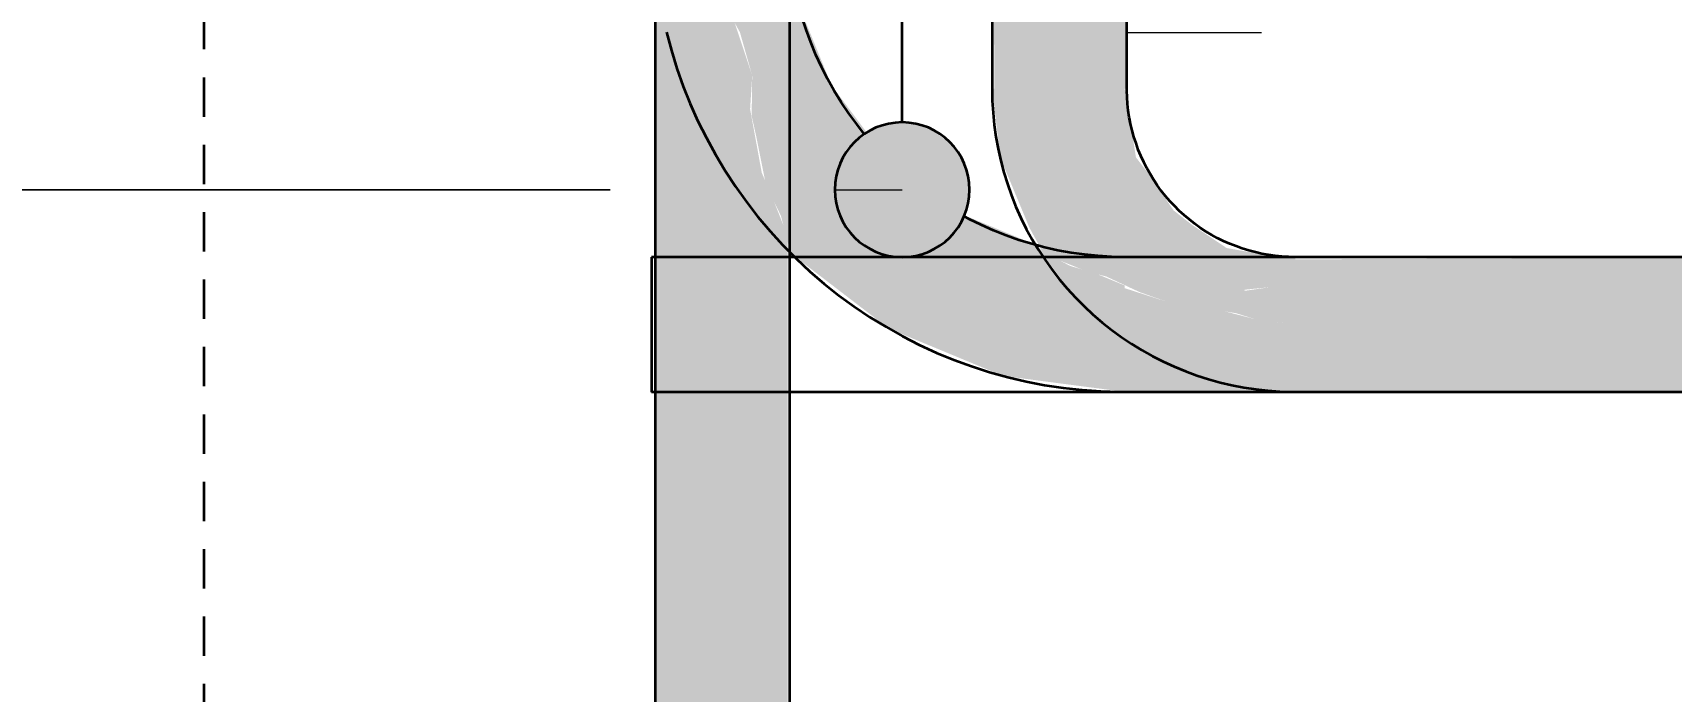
# Model space of a CAD drawing. Header units: millimetres. Extents: x 23200 to 49062, y -2858 to 35213.
# Drawn here: x 25254.7 to 25400.5, y 32758.3 to 32817 of the extents above; entities that cross this region are included whole.
import ezdxf

# ---------------------------------------------------------------- set-up
doc = ezdxf.new("R2010")
doc.units = ezdxf.units.MM
doc.linetypes.add('01 Штриховая _4 мм_', pattern=[6, 3.5, -2.5])
for name, color, linetype, lineweight in [('AA_Dim', 7, 'Continuous', 9), ('AA_Dim-20', 7, 'Continuous', 9), ('AA_Linii', 7, 'Continuous', 9), ('AF_Perekritie', 7, 'Continuous', 60), ('KR_Armatura', 7, 'Continuous', 20), ('KR_Armatura_Tonkie', 7, 'Continuous', 20)]:
    doc.layers.add(name, color=color, linetype=linetype, lineweight=lineweight)
doc.styles.add('ISOCPEUR_1', font='isocpeur.ttf', dxfattribs={"width": 0.9, "height": 50})
doc.dimstyles.new('00_Точн_3_знака__прозр__1', dxfattribs={"dimscale": 304.8, "dimtxt": 49.799059, "dimasz": 0.111549, "dimexe": 0.098425, "dimexo": 0.065617, "dimgap": 0.006562, "dimtad": 1, "dimdec": 3, "dimrnd": 0.001, "dimdsep": 46, "dimtxsty": 'ISOCPEUR_1', "dimblk1": 'OBLIQUE', "dimblk2": 'OBLIQUE', "dimsah": 1, "dimcen": 0.09, "dimdle": 0.098425, "dimazin": 0, "dimtfac": 1, "dimtdec": 4, "dimtix": 1, "dimtmove": 1, "dimatfit": 3, "dimfxl": 1, "dimtvp": 1, "dimtolj": 1, "dimtzin": 0, "dimlwd": 18, "dimlwe": 18, "dimarcsym": 2})

# ---------------------------------------------------------------- blocks, each defined once
blk = doc.blocks.new('350_Хомут прямоугольный верт _НесАрм_РабПлоск_ - 350_Хомут прямоугольный верт _НесАрм_РабПлоск_-3806730-Схема армирования стен входной группы на отм_ -1_700 в_о А_1-Б_1_5-7')
at = {"layer": 'KR_Armatura_Tonkie', "lineweight": 35}
h = blk.add_hatch(color=256, dxfattribs=at)
h.paths.add_polyline_path([(25316.06, 31769), (25316.06, 32878), (25310.06, 32878), (25310.27, 32864.07), (25310.88, 32864.18), (25311.19, 32865.2), (25312.65, 32865.25), (25313.08, 32863.77), (25314.33, 32863.99), (25314.51, 32863.31), (25314.33, 32826.31), (25313.06, 32825.9), (25312.88, 32825.14), (25312.76, 32825.14), (25312.69, 32825.14), (25311.87, 32825.14), (25311.8, 32825.14), (25311.11, 32825.14), (25310.68, 32825.98), (25310.68, 32825.93), (25310.27, 32825.93), (25310.06, 32823.38), (25310.27, 31774.8), (25315.95, 31769.11)])
h.paths.add_polyline_path([(25316.06, 31682), (25315.95, 31768.89), (25310.06, 31763), (25310.27, 31682), (25314.51, 31682)])
h = blk.add_hatch(color=256, dxfattribs=at)
h.paths.add_polyline_path([(25316.06, 31769), (25322.06, 31775), (25321.86, 32798.89), (25320.56, 32802.16), (25319.56, 32804.51), (25318.52, 32810.18), (25318.71, 32813.16), (25317.16, 32817.83), (25317.03, 32818.45), (25316.55, 32820.68), (25316.06, 32825.14), (25316.06, 31781.49)])
h.paths.add_polyline_path([(25317.48, 31682), (25322.06, 31682), (25321.86, 31763.2), (25316.06, 31769), (25316.06, 31682), (25317.47, 31682)])
h.paths.add_polyline_path([(25319.06, 32818.74), (25319.38, 32825.14), (25320.94, 32825.14), (25321.08, 32825.14), (25321.29, 32823.62), (25321.87, 32824.64), (25322.06, 32831.52), (25321.86, 32856.8), (25320.3, 32860.24), (25319.73, 32861.09), (25319.15, 32863.14), (25318.83, 32863.89), (25318.6, 32863.89), (25318.37, 32864.12), (25317.68, 32865.43), (25317.35, 32863), (25316.06, 32863), (25316.06, 32827), (25317.52, 32827), (25317.68, 32825.14), (25318.54, 32825.14), (25318.08, 32822.61), (25319.06, 32819.34)])
h.paths.add_polyline_path([(25316.06, 32863.68), (25316.52, 32865.82), (25317.38, 32870.3), (25316.39, 32874.39), (25316.62, 32874.4), (25316.76, 32873.88), (25316.87, 32873.6), (25317.75, 32872.29), (25318.02, 32878), (25316.06, 32878), (25316.06, 32869.9)])
for p, q in [((25310.06, 32878), (25310.06, 31682)), ((25322.06, 31682), (25322.06, 32878))]:
    blk.add_line(p, q, dxfattribs=at)
at = {"layer": 'KR_Armatura_Tonkie', "lineweight": 9}
blk.add_line((25364.06, 32816.97), (25352.06, 32816.97), dxfattribs=at)
blk = doc.blocks.new('350_Хомут прямоугольный верт _НесАрм_РабПлоск_ - 350_Хомут прямоугольный верт _НесАрм_РабПлоск_-V2-Схема армирования стен входной группы на отм_ -1_700 в_о А_1-Б_1_5-7')
at = {"layer": 'KR_Armatura_Tonkie', "lineweight": 9}
blk.add_line((25363.86, 32816.97), (25352.27, 32816.97), dxfattribs=at)
blk = doc.blocks.new('350_Хомут прямоугольный верт _НесАрм_РабПлоск_ - 350_Хомут прямоугольный верт _НесАрм_РабПлоск_-3847585-Схема армирования стен входной группы на отм_ -1_700 в_о А_1-Б_1_5-7')
at = {"layer": 'KR_Armatura_Tonkie', "lineweight": 35}
h = blk.add_hatch(color=256, dxfattribs=at)
h.paths.add_polyline_path([(25346.06, 32899), (25346.06, 34478), (25340.06, 34478), (25340.27, 32904.8), (25345.98, 32899.08)])
h.paths.add_polyline_path([(25345.99, 32898), (25346.06, 32898.01), (25345.98, 32898.92), (25345.41, 32898.35), (25345.98, 32898.32), (25345.98, 32898.01)])
h.paths.add_polyline_path([(25346.06, 32857), (25345.98, 32897.74), (25345.81, 32897.8), (25345.25, 32897.39), (25344.44, 32897.09), (25344.25, 32896.64), (25343.53, 32894.95), (25342.79, 32894.79), (25342.02, 32893.37), (25340.24, 32890.92), (25340.06, 32890.19), (25340.27, 32862.8), (25346.02, 32857.04)])
h.paths.add_polyline_path([(25346.06, 32812), (25346.02, 32856.96), (25340.06, 32851), (25340.27, 32812), (25344.51, 32812)])
h = blk.add_hatch(color=256, dxfattribs=at)
h.paths.add_polyline_path([(25346.06, 32899), (25352.06, 32905), (25351.86, 34456.8), (25350.3, 34460.24), (25349.73, 34461.09), (25349.15, 34463.14), (25348.47, 34465.69), (25348.17, 34466.33), (25347.38, 34470.3), (25346.38, 34474.39), (25346.52, 34474.51), (25346.76, 34473.88), (25346.87, 34473.6), (25347.62, 34472.29), (25349.07, 34471.95), (25349.58, 34472.79), (25349.47, 34478), (25346.06, 34478), (25346.06, 32903.03)])
h.paths.add_polyline_path([(25346.13, 32898.03), (25346.48, 32898.58), (25346.06, 32899), (25346.06, 32898.01)])
h.paths.add_polyline_path([(25346.06, 32857), (25352.06, 32863), (25351.83, 32881.4), (25351.18, 32885.93), (25350.25, 32888.53), (25348.99, 32891.69), (25348.57, 32892.27), (25347.45, 32895.96), (25346.68, 32897.57), (25346.14, 32897.77), (25346.06, 32871.87)])
h.paths.add_polyline_path([(25347.48, 32812), (25352.06, 32812), (25351.84, 32851.22), (25346.06, 32857), (25346.06, 32812), (25347.47, 32812)])
h.paths.add_polyline_path([(25351.7, 34474.71), (25351.86, 34475.02), (25351.86, 34478), (25349.62, 34477.89), (25350.85, 34475.42), (25351.26, 34474.76)])
for points in [[(25367.06, 32791), (25356.39, 32793.99), (25348.88, 32801.5), (25346.06, 32812), (25340.06, 32812), (25340.81, 32805.82), (25343.38, 32799.64), (25344.66, 32797.28), (25348.56, 32795.7), (25350.24, 32795.27), (25353.16, 32793.9), (25355.57, 32793.04), (25361.81, 32792), (25363.45, 32791.48)], [(25367.06, 32791), (25367.06, 32792.55), (25362.42, 32793.77), (25362.57, 32794.1), (25364.82, 32794.32), (25367.06, 32794), (25367.06, 32797), (25362.83, 32797.47), (25360.94, 32797.81), (25357.89, 32799.85), (25356.22, 32801.16), (25353.86, 32804.6), (25352.87, 32805.88), (25352.27, 32809.72), (25351.86, 32812), (25346.06, 32812), (25348.88, 32801.5), (25356.56, 32793.81), (25363.11, 32792.06)]]:
    blk.add_hatch(color=256, dxfattribs=at).paths.add_polyline_path(points)
h = blk.add_hatch(color=256, dxfattribs=at)
h.paths.add_polyline_path([(25435, 32791), (25483.25, 32791), (25483.25, 32797), (25429.86, 32796.8), (25424.06, 32791)])
h.paths.add_polyline_path([(25367.06, 32791), (25424.06, 32791), (25418.06, 32797), (25367.06, 32796.8), (25367.06, 32792.41)])
h = blk.add_hatch(color=256, dxfattribs=at)
h.paths.add_polyline_path([(25424.06, 32791), (25430.06, 32785), (25483.25, 32785.2), (25483.25, 32791), (25435, 32791)])
h.paths.add_polyline_path([(25396.65, 32785), (25418.27, 32785.2), (25424.06, 32791), (25367.06, 32791), (25367.06, 32785), (25377.47, 32785)])
for p, q in [((25340.06, 34478), (25340.06, 32812)), ((25352.06, 32812), (25352.06, 34478)), ((25483.25, 32797), (25367.06, 32797)), ((25367.06, 32785), (25483.25, 32785))]:
    blk.add_line(p, q, dxfattribs=at)
at = {"layer": 'KR_Armatura_Tonkie', "lineweight": 35, "flags": 128}
for points in [[(25340.06, 32812), (25340.08, 32810.92), (25340.15, 32809.84), (25340.26, 32808.77), (25340.41, 32807.7), (25340.6, 32806.64), (25340.84, 32805.58), (25341.11, 32804.54), (25341.43, 32803.51), (25341.79, 32802.49), (25342.19, 32801.49), (25342.63, 32800.5), (25343.11, 32799.53), (25343.63, 32798.58), (25344.19, 32797.66), (25344.78, 32796.75), (25345.41, 32795.88), (25346.07, 32795.02), (25346.76, 32794.2), (25347.49, 32793.4), (25348.25, 32792.63), (25349.04, 32791.89), (25349.86, 32791.19), (25350.7, 32790.52), (25351.58, 32789.88), (25352.47, 32789.28), (25353.39, 32788.72), (25354.34, 32788.19), (25355.3, 32787.7), (25356.28, 32787.25), (25357.28, 32786.83), (25358.29, 32786.46), (25359.32, 32786.13), (25360.36, 32785.84), (25361.41, 32785.6), (25362.47, 32785.39), (25363.54, 32785.23), (25364.61, 32785.11), (25365.69, 32785.03), (25366.77, 32785), (25367.06, 32785)], [(25367.06, 32797), (25366.46, 32797.01), (25365.86, 32797.05), (25365.27, 32797.11), (25364.67, 32797.19), (25364.08, 32797.3), (25363.5, 32797.43), (25362.92, 32797.58), (25362.34, 32797.76), (25361.78, 32797.96), (25361.22, 32798.18), (25360.67, 32798.43), (25360.14, 32798.7), (25359.61, 32798.98), (25359.09, 32799.29), (25358.59, 32799.62), (25358.1, 32799.97), (25357.63, 32800.34), (25357.17, 32800.72), (25356.73, 32801.13), (25356.3, 32801.55), (25355.89, 32801.99), (25355.5, 32802.44), (25355.13, 32802.91), (25354.77, 32803.4), (25354.44, 32803.9), (25354.13, 32804.41), (25353.83, 32804.93), (25353.56, 32805.46), (25353.31, 32806.01), (25353.08, 32806.56), (25352.88, 32807.13), (25352.69, 32807.7), (25352.53, 32808.28), (25352.39, 32808.86), (25352.28, 32809.45), (25352.19, 32810.04), (25352.12, 32810.64), (25352.08, 32811.24), (25352.06, 32811.84), (25352.06, 32812)]]:
    blk.add_lwpolyline(points, dxfattribs=at)
blk = doc.blocks.new('350_Хомут прямоугольный верт _НесАрм_РабПлоск_ - 350_Хомут прямоугольный верт _НесАрм_РабПлоск_-V3-Схема армирования стен входной группы на отм_ -1_700 в_о А_1-Б_1_5-7')
at = {"layer": 'KR_Armatura_Tonkie', "lineweight": 35, "flags": 128}
for points in [[(25340.06, 32812), (25340.08, 32810.92), (25340.15, 32809.84), (25340.26, 32808.77), (25340.41, 32807.7), (25340.6, 32806.64), (25340.84, 32805.58), (25341.11, 32804.54), (25341.43, 32803.51), (25341.79, 32802.49), (25342.19, 32801.49), (25342.63, 32800.5), (25343.11, 32799.53), (25343.63, 32798.58), (25343.92, 32798.1)], [(25354.44, 32803.9), (25354.13, 32804.41), (25353.83, 32804.93), (25353.56, 32805.46), (25353.31, 32806.01), (25353.08, 32806.56), (25352.88, 32807.13), (25352.69, 32807.7), (25352.53, 32808.28), (25352.39, 32808.86), (25352.3, 32809.36)], [(25364.08, 32797.3), (25363.5, 32797.43), (25362.92, 32797.58), (25362.34, 32797.76), (25361.78, 32797.96), (25361.22, 32798.18), (25360.67, 32798.43), (25360.14, 32798.7), (25359.61, 32798.98), (25359.09, 32799.29), (25358.59, 32799.62), (25358.1, 32799.97), (25357.63, 32800.34), (25357.17, 32800.72), (25356.73, 32801.13), (25356.3, 32801.55), (25355.89, 32801.99), (25355.5, 32802.44), (25355.13, 32802.91), (25354.77, 32803.4)]]:
    blk.add_lwpolyline(points, dxfattribs=at)
blk = doc.blocks.new('350_Стержень П торец СК-СГ _НесАрм_РабПлоск_ - 350_Стержень П торец СК-СГ _НесАрм_РабПлоск_-V5-Схема армирования стен входной группы на отм_ -1_700 в_о А_1-Б_1_5-7')
at = {"layer": 'KR_Armatura_Tonkie', "lineweight": 35}
h = blk.add_hatch(color=256, dxfattribs=at)
h.paths.add_polyline_path([(25351.88, 32785), (25351.88, 32794.47), (25349.32, 32795.53), (25346.99, 32796.22), (25344.51, 32797.56), (25344.11, 32798.02), (25337.56, 32800.74), (25336.88, 32799.51), (25336.3, 32798.76), (25334.48, 32797.56), (25333.35, 32797.17), (25332.06, 32797), (25330.51, 32797.2), (25329.06, 32797.8), (25327.61, 32799.03), (25326.87, 32800), (25326.24, 32801.68), (25326.06, 32803), (25326.27, 32804.55), (25327.31, 32806.58), (25327.82, 32807.24), (25328.82, 32808.2), (25325.77, 32812.3), (25322.89, 32819.34), (25321.89, 32825.61), (25321.67, 32824.09), (25321.26, 32823.71), (25320.94, 32825.14), (25319.26, 32825.14), (25319.06, 32819.47), (25318.08, 32822.61), (25317.73, 32820.68), (25317.41, 32825.14), (25316.14, 32825.14), (25316.88, 32819.16), (25317.03, 32818.08), (25317.62, 32817.01), (25318.71, 32813.16), (25318.66, 32809.57), (25319.06, 32807.78), (25319.94, 32803.4), (25321.26, 32800.69), (25322.01, 32797.82), (25322.31, 32797.2), (25330.88, 32790.63), (25341.01, 32786.43), (25345.77, 32785.8)])
h.paths.add_polyline_path([(25311.82, 32824.86), (25311.82, 32825.14), (25312.76, 32825.14), (25313.06, 32826.23), (25314.51, 32826.37), (25314.33, 32827), (25309.88, 32827), (25310.24, 32825.61), (25310.27, 32825.93), (25310.87, 32825.85), (25311.11, 32825.14), (25311.8, 32825.14)])
h = blk.add_hatch(color=256, dxfattribs=at)
h.paths.add_polyline_path([(25991.13, 32785), (26079.88, 32785.2), (26079.88, 32797), (25505.21, 32796.8), (25505.1, 32796.67), (25500.51, 32795.24), (25499.67, 32794.99), (25494.79, 32793.04), (25488.5, 32792.01), (25486.86, 32791.48), (25483.25, 32791), (25483.25, 32792.55), (25487.89, 32794), (25487.74, 32794.1), (25485.48, 32794.32), (25483.25, 32794), (25483.25, 32797), (25429.86, 32796.8), (25424.22, 32790.85), (25430.06, 32785), (25971.96, 32785)])
h.paths.add_polyline_path([(25358.3, 32785), (25418.27, 32785.2), (25424.06, 32791), (25418.06, 32797), (25367.06, 32796.78), (25367.06, 32794), (25364.82, 32794.32), (25362.42, 32793.98), (25362.42, 32793.77), (25367.06, 32792.41), (25367.06, 32791), (25365.55, 32791.2), (25363.45, 32791.48), (25359.32, 32792.55), (25355.57, 32793.04), (25351.88, 32794.23), (25351.88, 32785)])
for p, q in [((26079.88, 32797), (25351.88, 32797)), ((25351.88, 32785), (26079.88, 32785))]:
    blk.add_line(p, q, dxfattribs=at)
at = {"layer": 'KR_Armatura_Tonkie', "lineweight": 35, "flags": 128}
for points in [[(25311.08, 32817.02), (25311.51, 32815.39), (25312.01, 32813.79), (25312.57, 32812.2), (25313.19, 32810.64), (25313.88, 32809.11), (25314.63, 32807.61), (25315.43, 32806.13), (25316.29, 32804.69), (25317.21, 32803.29), (25318.19, 32801.92), (25319.22, 32800.59), (25320.3, 32799.31), (25321.44, 32798.07), (25322.62, 32796.87), (25323.85, 32795.73), (25325.12, 32794.63), (25326.43, 32793.58), (25327.79, 32792.59), (25329.19, 32791.66), (25330.62, 32790.78), (25332.08, 32789.96), (25333.58, 32789.2), (25335.11, 32788.49), (25336.66, 32787.85), (25338.24, 32787.28), (25339.84, 32786.76), (25341.46, 32786.31), (25343.09, 32785.93), (25344.74, 32785.61), (25346.4, 32785.36), (25348.07, 32785.17), (25349.75, 32785.05), (25351.43, 32785), (25351.88, 32785)], [(25328.72, 32807.93), (25328.01, 32808.83), (25327.3, 32809.79), (25326.63, 32810.79), (25326.01, 32811.81), (25325.42, 32812.86), (25324.88, 32813.93), (25324.37, 32815.02), (25323.92, 32816.13), (25323.51, 32817.26), (25323.14, 32818.4), (25322.82, 32819.55), (25322.54, 32820.72), (25322.32, 32821.9), (25322.14, 32823.09), (25322, 32824.28), (25321.92, 32825.48), (25321.88, 32826.68), (25321.88, 32827)], [(25351.88, 32797), (25350.68, 32797.02), (25349.48, 32797.1), (25348.29, 32797.22), (25347.1, 32797.38), (25345.92, 32797.6), (25344.75, 32797.86), (25343.59, 32798.17), (25342.44, 32798.52), (25341.31, 32798.92), (25340.2, 32799.37), (25339.1, 32799.86), (25338.03, 32800.39), (25337.53, 32800.66)]]:
    blk.add_lwpolyline(points, dxfattribs=at)
blk = doc.blocks.new('350_Стержень П торец СК-СГ _НесАрм_РабПлоск_ - 350_Стержень П торец СК-СГ _НесАрм_РабПлоск_-V6-Схема армирования стен входной группы на отм_ -1_700 в_о А_1-Б_1_5-7')
at = {"layer": 'KR_Armatura_Tonkie', "lineweight": 35}
blk.add_line((25351.88, 32785), (25367.06, 32785), dxfattribs=at)
at = {"layer": 'KR_Armatura_Tonkie', "lineweight": 35, "flags": 128}
blk.add_lwpolyline([(25322.06, 32797.43), (25322.62, 32796.87), (25323.85, 32795.73), (25325.12, 32794.63), (25326.43, 32793.58), (25327.79, 32792.59), (25329.19, 32791.66), (25330.62, 32790.78), (25332.08, 32789.96), (25333.58, 32789.2), (25335.11, 32788.49), (25336.66, 32787.85), (25338.24, 32787.28), (25339.84, 32786.76), (25341.46, 32786.31), (25343.09, 32785.93), (25344.74, 32785.61), (25346.4, 32785.36), (25348.07, 32785.17), (25349.75, 32785.05), (25351.43, 32785), (25351.88, 32785)], dxfattribs=at)
blk = doc.blocks.new('265_Выпуск П одной длины _НесАрм_РабПлоск_ - В1 _d12_-V10-Схема армирования стен входной группы на отм_ -1_700 в_о А_1-Б_1_5-7')
at = {"layer": 'KR_Armatura_Tonkie', "lineweight": 35}
for points in [[(-12, 0), (-11.8, -1.55), (-11.2, -3), (-10.24, -4.24), (-9, -5.2), (-7.55, -5.8), (-6, -6), (-4.45, -5.8), (-3, -5.2), (-1.76, -4.24), (-0.8, -3), (-0.2, -1.55), (0, 0), (-0.2, 1.55), (-0.8, 3), (-1.76, 4.24), (-3, 5.2), (-4.45, 5.8), (-6, 6), (-7.55, 5.8), (-9, 5.2), (-10.56, 3.83), (-11.2, 3), (-11.8, 1.55)], [(72, 0), (72.2, -1.55), (72.8, -3), (73.76, -4.24), (75, -5.2), (76.45, -5.8), (78.45, -5.94), (79.55, -5.8), (81, -5.2), (82.24, -4.24), (83.2, -3), (83.8, -1.55), (84, 0), (83.8, 1.55), (83.2, 3), (82.24, 4.24), (81, 5.2), (79.55, 5.8), (78, 6), (76.45, 5.8), (75, 5.2), (73.44, 3.83), (72.8, 3), (72.2, 1.55)]]:
    blk.add_hatch(color=256, dxfattribs=at).paths.add_polyline_path(points)
at = {"layer": 'KR_Armatura'}
for centre in [(-6, 0), (78, 0)]:
    blk.add_circle(centre, 6, dxfattribs=at)
at = {"layer": 'KR_Armatura_Tonkie', "lineweight": 35}
for p, q in [((0, 0), (15, 0)), ((72, 0), (57, 0))]:
    blk.add_line(p, q, dxfattribs=at)
for centre, start, end in [((-6, 0), 360, 180), ((78, 0), 360, 180), ((-6, 0), 180, 360), ((78, 0), 180, 360)]:
    blk.add_arc(centre, 6, start, end, dxfattribs=at)
blk = doc.blocks.new('Перекрытия 3 - Перекрытия 1-3673652-Схема армирования стен входной группы на отм_ -1_700 в_о А_1-Б_1_5-7')
at = {"layer": 'AF_Perekritie', "linetype": '01 Штриховая _4 мм_', "lineweight": 35}
blk.add_line((25269.88, 32944.99), (25269.88, 32744.99), dxfattribs=at)
blk = doc.blocks.new('DIMBLOCK35-Схема армирования стен входной группы на отм_ -1_700 в_о А_1-Б_1_5-7')
at = {"layer": 'AA_Dim-20', "lineweight": 30}
for p, q in [((25087.67, 32887), (25070.67, 32904)), ((25087.67, 32887), (25104.67, 32870)), ((25087.67, 32803), (25070.67, 32820)), ((25087.67, 32803), (25104.67, 32786))]:
    blk.add_line(p, q, dxfattribs=at)
at = {"layer": 'AA_Dim-20', "lineweight": 18}
for p, q in [((25306.06, 32887), (25057.67, 32887)), ((25087.67, 32773), (25087.67, 32887)), ((25087.67, 32887), (25306.06, 32887)), ((25087.67, 32781.87), (25087.67, 32845)), ((25306.06, 32803), (25057.67, 32803)), ((25087.67, 32803), (25306.06, 32803)), ((25087.67, 32693.88), (25087.67, 32781.87))]:
    blk.add_line(p, q, dxfattribs=at)
at = {"layer": 'AA_Dim-20', "color": 0, "lineweight": 18, "insert": (25020.35, 32693.88), "char_height": 50, "width": 81.5938, "attachment_point": 1, "rotation": 90, "line_spacing_factor": 1.149209, "style": 'ISOCPEUR_1'}
blk.add_mtext('84', dxfattribs=at)
blk = doc.blocks.new('_Oblique')
at = {"color": 0, "linetype": 'ByBlock', "lineweight": -2}
blk.add_line((-0.5, -0.5), (0.5, 0.5), dxfattribs=at)
blk = doc.blocks.new('DIMBLOCK36-Схема армирования стен входной группы на отм_ -1_700 в_о А_1-Б_1_5-7')
at = {"layer": 'AA_Dim-20', "lineweight": 30}
for p, q in [((25087.67, 32945), (25070.67, 32962)), ((25087.67, 32945), (25104.67, 32928)), ((25087.67, 32887), (25070.67, 32904)), ((25087.67, 32887), (25104.67, 32870))]:
    blk.add_line(p, q, dxfattribs=at)
at = {"layer": 'AA_Dim-20', "lineweight": 18}
for p, q in [((25249.88, 32945), (25057.67, 32945)), ((25087.67, 32887), (25087.67, 32945)), ((25087.67, 32945), (25249.88, 32945)), ((24980.96, 32887.58), (25087.67, 32916)), ((24980.96, 32804.38), (24980.96, 32887.58)), ((25306.06, 32887), (25057.67, 32887)), ((25087.67, 32887), (25306.06, 32887))]:
    blk.add_line(p, q, dxfattribs=at)
at = {"layer": 'AA_Dim-20', "color": 0, "lineweight": 18, "insert": (24913.64, 32804.38), "char_height": 50, "width": 75.8478, "attachment_point": 1, "rotation": 90, "line_spacing_factor": 1.149209, "style": 'ISOCPEUR_1'}
blk.add_mtext('58', dxfattribs=at)

msp = doc.modelspace()

# ---------------------------------------------------------------- linework, layer by layer
at = {"layer": 'AA_Linii'}
msp.add_line((25326.0618, 32803), (25332.0618, 32803), dxfattribs=at)
at = {"layer": 'KR_Armatura_Tonkie', "lineweight": 35}
for p, q in [((25310.076, 32796.982), (25309.7399, 32796.982)), ((25309.7399, 32796.982), (25309.7399, 32784.982)), ((27402.7798, 32796.982), (25309.7399, 32796.982)), ((25309.7399, 32796.982), (25309.7399, 32784.982)), ((25322.5968, 32796.982), (25322.0621, 32796.982)), ((25310.078, 32784.982), (25309.7399, 32784.982)), ((27610.3178, 32784.982), (25309.7399, 32784.982)), ((25367.0618, 32784.982), (25322.0621, 32784.982))]:
    msp.add_line(p, q, dxfattribs=at)

# ---------------------------------------------------------------- block references
at = {"layer": 'AF_Perekritie', "linetype": '01 Штриховая _4 мм_', "lineweight": 20}
msp.add_blockref('Перекрытия 3 - Перекрытия 1-3673652-Схема армирования стен входной группы на отм_ -1_700 в_о А_1-Б_1_5-7', (0, 0.009), dxfattribs=at)
at = {"layer": 'KR_Armatura_Tonkie', "lineweight": 35}
for name in ['350_Хомут прямоугольный верт _НесАрм_РабПлоск_ - 350_Хомут прямоугольный верт _НесАрм_РабПлоск_-3847585-Схема армирования стен входной группы на отм_ -1_700 в_о А_1-Б_1_5-7', '350_Хомут прямоугольный верт _НесАрм_РабПлоск_ - 350_Хомут прямоугольный верт _НесАрм_РабПлоск_-V3-Схема армирования стен входной группы на отм_ -1_700 в_о А_1-Б_1_5-7', '350_Стержень П торец СК-СГ _НесАрм_РабПлоск_ - 350_Стержень П торец СК-СГ _НесАрм_РабПлоск_-V5-Схема армирования стен входной группы на отм_ -1_700 в_о А_1-Б_1_5-7', '350_Стержень П торец СК-СГ _НесАрм_РабПлоск_ - 350_Стержень П торец СК-СГ _НесАрм_РабПлоск_-V6-Схема армирования стен входной группы на отм_ -1_700 в_о А_1-Б_1_5-7', '350_Хомут прямоугольный верт _НесАрм_РабПлоск_ - 350_Хомут прямоугольный верт _НесАрм_РабПлоск_-3806730-Схема армирования стен входной группы на отм_ -1_700 в_о А_1-Б_1_5-7', '350_Хомут прямоугольный верт _НесАрм_РабПлоск_ - 350_Хомут прямоугольный верт _НесАрм_РабПлоск_-V2-Схема армирования стен входной группы на отм_ -1_700 в_о А_1-Б_1_5-7']:
    msp.add_blockref(name, (0, 0), dxfattribs=at)
at = {"layer": 'KR_Armatura_Tonkie', "lineweight": 35, "rotation": 89.9999999999999}
msp.add_blockref('265_Выпуск П одной длины _НесАрм_РабПлоск_ - В1 _d12_-V10-Схема армирования стен входной группы на отм_ -1_700 в_о А_1-Б_1_5-7', (25332.0618, 32809), dxfattribs=at)

# ---------------------------------------------------------------- dimensions: what is measured, and where the dimension line sits
at = {"layer": 'AA_Dim', "lineweight": 18}
for base, p1, p2, override, picture, middle in [((25087.6727, 32945), (25326.0618, 32887), (25269.8788, 32945), {"dimpost": '<>', "dimfxl": 80.749796}, 'DIMBLOCK36-Схема армирования стен входной группы на отм_ -1_700 в_о А_1-Б_1_5-7', (24946.9711, 32842.3002)), ((25087.6727, 32887), (25326.0618, 32803), (25326.0618, 32887), {"dimpost": '<>', "dimfxl": 84}, 'DIMBLOCK35-Схема армирования стен входной группы на отм_ -1_700 в_о А_1-Б_1_5-7', (25053.6832, 32734.6755))]:
    dim = msp.add_linear_dim(base=base, p1=p1, p2=p2, angle=90, dimstyle='00_Точн_3_знака__прозр__1', override=override, dxfattribs=at)
    dim.commit()
    dim.dimension.update_dxf_attribs({"geometry": picture, "text_midpoint": middle, "dimtype": 160, "text_rotation": 90})

doc.saveas('drawing.dxf')
